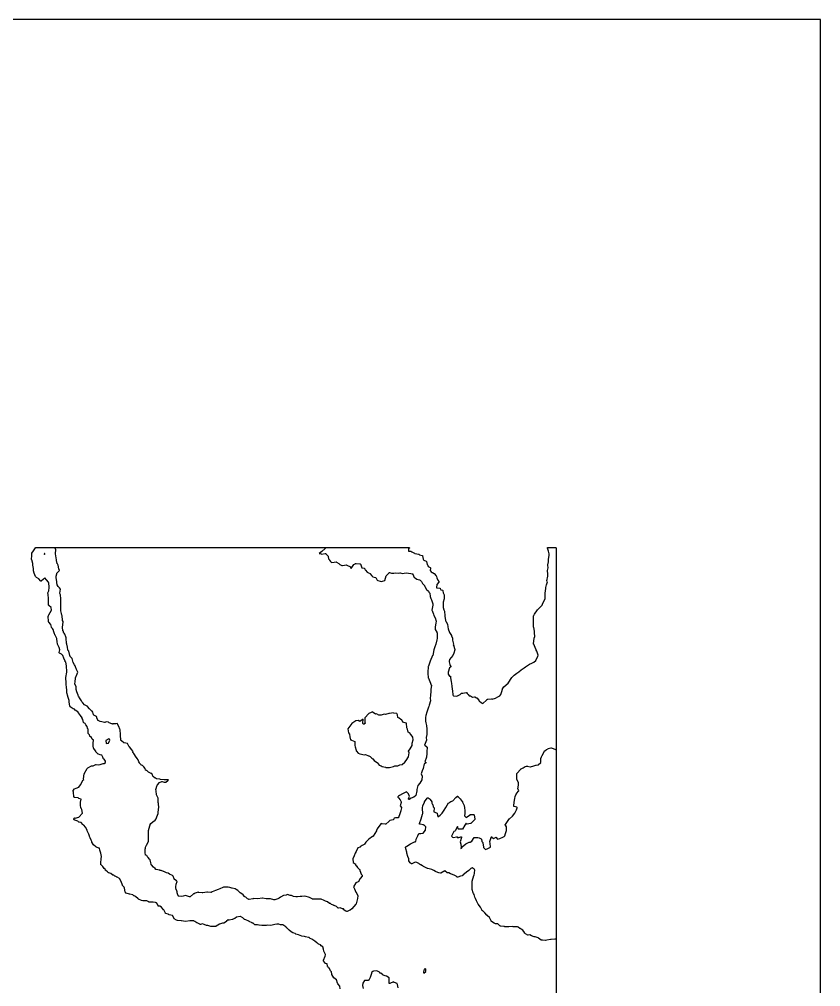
# Model space of a CAD drawing. Header units: millimetres. Extents: x 0 to 600, y 0 to 900.
# Drawn here: x 501.5 to 600, y 781.1 to 900 of the extents above; entities that cross this region are included whole.
import ezdxf

# ---------------------------------------------------------------- set-up
doc = ezdxf.new("R2010")
doc.units = ezdxf.units.MM
for name, color, linetype in [('CORTE', 1, 'Continuous'), ('GRABADO', 5, 'Continuous'), ('HOJA', 8, 'Continuous')]:
    doc.layers.add(name, color=color, linetype=linetype)

msp = doc.modelspace()

# ---------------------------------------------------------------- linework, layer by layer
at = {"layer": 'CORTE'}
for points in [[(540.94, 780.82), (540.9, 781.13), (540.68, 781.38), (540.67, 781.38), (540.66, 781.39), (540.64, 781.47), (540.62, 781.5), (540.61, 781.51), (540.48, 781.93), (540.17, 782.17), (540.16, 782.18), (540.16, 782.18), (540.15, 782.19), (540.15, 782.19), (540.15, 782.19), (539.93, 782.59), (539.92, 782.59), (539.92, 782.61), (539.92, 782.62), (539.87, 782.89), (539.75, 783.04), (539.75, 783.04), (539.74, 783.05), (539.62, 783.31), (539.51, 783.41), (539.51, 783.42), (539.4, 783.57), (539.4, 783.58), (539.39, 783.58), (539.39, 783.59), (539.38, 783.6), (539.38, 783.61), (539.35, 783.9), (539.15, 783.94), (539.14, 783.94), (539.13, 783.94), (539.12, 783.95), (539.12, 783.95), (539.11, 783.96), (538.99, 784.11), (538.99, 784.11), (538.88, 784.27), (538.87, 784.28), (538.87, 784.29), (538.87, 784.3), (538.87, 784.31), (538.87, 784.33), (538.87, 784.33), (538.87, 784.34), (539.09, 784.85), (539.13, 785.01), (539.13, 785.04), (539.09, 785.13), (538.93, 785.45), (538.93, 785.45), (538.93, 785.46), (538.92, 785.47), (538.89, 785.69), (538.82, 785.98), (538.6, 786.1), (538.6, 786.11), (538.59, 786.11), (538.59, 786.12), (538.58, 786.12), (538.5, 786.22), (538.3, 786.33), (538.29, 786.33), (538.15, 786.43), (538.09, 786.47), (538.08, 786.47), (537.82, 786.69), (537.56, 786.85), (537.47, 786.91), (537.26, 787.02), (537.25, 787.02), (537.11, 787.11), (537.06, 787.12), (536.68, 787.21), (536.54, 787.24), (536.23, 787.29), (536.22, 787.29), (536, 787.36), (535.8, 787.45), (535.48, 787.56), (535.47, 787.56), (535.39, 787.61), (535.11, 787.72), (535.11, 787.72), (534.99, 787.78), (534.96, 787.8), (534.95, 787.8), (534.93, 787.81), (534.65, 788.05), (534.41, 788.26), (534.33, 788.33), (534.33, 788.33), (534.33, 788.34), (534.26, 788.43), (534.03, 788.6), (533.91, 788.67), (533.61, 788.67), (533.61, 788.67), (533.59, 788.68), (533.4, 788.77), (533.16, 788.76), (532.9, 788.74), (532.59, 788.66), (532.59, 788.66), (532.38, 788.61), (532.37, 788.61), (532.36, 788.61), (532.03, 788.64), (531.86, 788.59), (531.85, 788.59), (531.84, 788.59), (531.47, 788.6), (531.32, 788.59), (531.32, 788.59), (530.96, 788.64), (530.95, 788.64), (530.79, 788.7), (530.48, 788.68), (530.47, 788.68), (530.46, 788.68), (530.45, 788.69), (530.44, 788.7), (530.43, 788.7), (530.24, 788.88), (530.11, 788.91), (530.11, 788.91), (530.1, 788.92), (530.1, 788.92), (529.77, 789.11), (529.74, 789.12), (529.73, 789.12), (529.71, 789.13), (529.71, 789.13), (529.71, 789.14), (529.71, 789.14), (529.34, 789.29), (529.2, 789.34), (529.2, 789.34), (529.19, 789.35), (529.18, 789.36), (528.99, 789.56), (528.68, 789.72), (528.66, 789.72), (528.21, 789.61), (527.97, 789.47), (527.96, 789.46), (527.69, 789.36), (527.68, 789.36), (527.68, 789.36), (527.29, 789.28), (527.28, 789.28), (527.27, 789.28), (527.17, 789.29), (526.98, 789.12), (526.98, 789.11), (526.65, 788.91), (526.65, 788.91), (526.64, 788.91), (526.63, 788.9), (526.63, 788.9), (526.47, 788.89), (526.12, 788.77), (525.68, 788.51), (525.67, 788.5), (525.66, 788.5), (525.59, 788.48), (525.58, 788.48), (525.57, 788.48), (525.12, 788.49), (525.05, 788.48), (525.04, 788.48), (524.66, 788.6), (524.53, 788.6), (524.52, 788.6), (524.51, 788.6), (524.5, 788.6), (524.21, 788.72), (524, 788.81), (523.75, 788.74), (523.74, 788.74), (523.72, 788.74), (523.71, 788.74), (523.69, 788.75), (523.45, 788.9), (523.33, 788.93), (523.32, 788.93), (523.31, 788.94), (523.31, 788.94), (523.08, 789.11), (522.98, 789.14), (522.98, 789.14), (522.94, 789.16), (522.48, 789.17), (522.44, 789.17), (521.92, 789.1), (521.91, 789.1), (521.91, 789.1), (521.91, 789.1), (521.43, 789.16), (521.43, 789.16), (521.38, 789.17), (520.95, 789.21), (520.94, 789.21), (520.92, 789.22), (520.92, 789.22), (520.83, 789.27), (520.55, 789.44), (520.54, 789.45), (520.53, 789.46), (520.53, 789.47), (520.34, 789.83), (520.32, 789.84), (520.32, 789.84), (519.9, 789.93), (519.89, 789.93), (519.88, 789.94), (519.79, 790), (519.5, 790.09), (519.49, 790.09), (519.48, 790.1), (519.47, 790.11), (519.46, 790.12), (519.45, 790.12), (519.24, 790.52), (519.24, 790.52), (519.23, 790.53), (519.23, 790.53), (518.99, 790.86), (518.76, 790.97), (518.62, 790.98), (518.61, 790.98), (518.59, 790.99), (518.59, 790.99), (518.58, 790.99), (518.57, 791), (518.56, 791.01), (518.56, 791.02), (518.55, 791.03), (518.47, 791.23), (518.36, 791.41), (518.24, 791.45), (517.94, 791.47), (517.94, 791.47), (517.73, 791.49), (517.43, 791.49), (517.42, 791.49), (517.41, 791.5), (517.4, 791.5), (517.18, 791.63), (517.02, 791.63), (516.68, 791.65), (516.68, 791.65), (516.52, 791.68), (516.5, 791.68), (516.13, 791.86), (516.11, 791.87), (516.09, 791.89), (516.09, 791.89), (516.09, 791.9), (515.79, 792.15), (515.6, 792.25), (515.6, 792.26), (515.59, 792.26), (515.45, 792.38), (515.1, 792.45), (515.02, 792.47), (514.63, 792.58), (514.62, 792.58), (514.57, 792.6), (514.56, 792.61), (514.55, 792.62), (514.55, 792.62), (514.54, 792.63), (514.54, 792.64), (514.53, 792.65), (514.52, 792.75), (514.43, 793.2), (514.38, 793.3), (514.19, 793.54), (514.19, 793.54), (514.18, 793.55), (514.01, 794), (513.79, 794.38), (513.51, 794.55), (513.5, 794.55), (513.49, 794.56), (513.45, 794.6), (513.26, 794.66), (513.25, 794.66), (513.23, 794.67), (513.22, 794.68), (513.11, 794.81), (513.03, 794.8), (513.01, 794.8), (513, 794.8), (512.98, 794.81), (512.73, 795.01), (512.48, 795.08), (512.48, 795.08), (512.46, 795.08), (512.46, 795.09), (512.45, 795.09), (512.45, 795.1), (512.33, 795.21), (512.12, 795.36), (512.11, 795.37), (512.11, 795.38), (512.1, 795.38), (512.1, 795.39), (512.04, 795.53), (511.94, 795.6), (511.93, 795.6), (511.92, 795.61), (511.92, 795.62), (511.92, 795.62), (511.76, 795.86), (511.54, 796.07), (511.54, 796.07), (511.53, 796.08), (511.52, 796.09), (511.52, 796.11), (511.51, 796.29), (511.55, 796.82), (511.55, 796.82), (511.59, 797.1), (511.5, 797.49), (511.47, 797.6), (511.38, 797.86), (511.38, 797.86), (511.38, 797.87), (511.36, 798.11), (511.28, 798.13), (510.98, 798.23), (510.97, 798.23), (510.9, 798.28), (510.89, 798.29), (510.63, 798.51), (510.63, 798.51), (510.62, 798.52), (510.62, 798.52), (510.42, 798.86), (510.42, 798.87), (510.4, 798.95), (510.34, 799.08), (510.2, 799.38), (510.11, 799.56), (510.11, 799.57), (510.02, 799.84), (509.84, 800.26), (509.84, 800.27), (509.83, 800.28), (509.82, 800.3), (509.82, 800.31), (509.65, 800.71), (509.41, 800.92), (509.4, 800.93), (509.36, 801), (509.31, 801.04), (509.31, 801.04), (509.08, 801.28), (508.84, 801.31), (508.83, 801.31), (508.81, 801.32), (508.8, 801.32), (508.79, 801.33), (508.67, 801.44), (508.3, 801.56), (508.29, 801.56), (508.26, 801.58), (508.26, 801.58), (508.25, 801.59), (508.23, 801.6), (508.21, 801.65), (508.21, 801.65), (508.21, 801.66), (508.2, 801.67), (508.2, 801.68), (508.2, 801.69), (508.21, 801.7), (508.25, 801.8), (508.26, 801.81), (508.27, 801.82), (508.29, 801.83), (508.31, 801.84), (508.33, 801.84), (508.35, 801.83), (508.36, 801.82), (508.38, 801.81), (508.8, 801.94), (509.25, 802.4), (509.16, 802.87), (509.08, 803.03), (509.08, 803.03), (509.07, 803.04), (509.07, 803.05), (509.02, 803.39), (509.02, 803.4), (509.02, 803.41), (509.03, 803.76), (509.03, 803.77), (509.09, 804.15), (508.82, 804.23), (508.81, 804.23), (508.74, 804.29), (508.3, 804.34), (508.29, 804.35), (508.27, 804.36), (508.25, 804.36), (508.25, 804.37), (508.24, 804.38), (508.23, 804.39), (508.22, 804.42), (508.21, 804.43), (508.21, 804.44), (508.15, 805.01), (508.12, 805.13), (508.12, 805.14), (508.12, 805.16), (508.12, 805.17), (508.12, 805.18), (508.13, 805.19), (508.26, 805.39), (508.26, 805.39), (508.27, 805.4), (508.27, 805.4), (508.29, 805.41), (508.5, 805.49), (508.8, 805.61), (509.03, 805.88), (509.3, 806.44), (509.3, 806.45), (509.31, 806.46), (509.41, 806.56), (509.38, 806.62), (509.38, 806.63), (509.37, 806.64), (509.37, 806.65), (509.45, 807.24), (509.45, 807.25), (509.45, 807.27), (509.82, 807.91), (509.83, 807.91), (509.83, 807.92), (509.9, 807.98), (509.91, 807.99), (509.92, 807.99), (510.38, 808.22), (510.39, 808.23), (510.4, 808.23), (510.57, 808.24), (510.9, 808.39), (510.91, 808.39), (510.92, 808.4), (510.94, 808.4), (511.2, 808.36), (511.44, 808.4), (511.81, 808.5), (511.82, 808.5), (511.94, 808.52), (512.07, 808.65), (512.07, 808.82), (511.92, 809.04), (511.83, 809.11), (511.83, 809.12), (511.82, 809.13), (511.81, 809.14), (511.8, 809.16), (511.8, 809.16), (511.78, 809.29), (511.62, 809.53), (511.45, 809.58), (511.44, 809.58), (511.22, 809.65), (511.22, 809.65), (511.2, 809.66), (511.18, 809.67), (510.92, 809.95), (510.91, 809.96), (510.9, 809.98), (510.9, 809.99), (510.9, 810.01), (510.9, 810.01), (510.9, 810.04), (510.88, 810.06), (510.88, 810.07), (510.65, 810.37), (510.64, 810.38), (510.64, 810.39), (510.63, 810.4), (510.58, 810.7), (510.58, 810.7), (510.58, 811.04), (510.6, 811.37), (510.47, 811.5), (510.46, 811.5), (510.46, 811.51), (510.35, 811.71), (510.2, 811.82), (510.19, 811.83), (510.18, 811.85), (510.18, 811.86), (510.13, 812.06), (509.97, 812.22), (509.97, 812.23), (509.96, 812.24), (509.96, 812.25), (509.95, 812.25), (509.95, 812.25), (509.95, 812.27), (509.95, 812.28), (509.96, 812.76), (509.89, 812.83), (509.89, 812.84), (509.88, 812.85), (509.82, 813.06), (509.69, 813.27), (509.6, 813.43), (509.42, 813.52), (509.41, 813.53), (509.39, 813.54), (509.39, 813.54), (509.39, 813.55), (509.38, 813.56), (509.37, 813.58), (509.29, 813.92), (509.22, 814.04), (509.22, 814.04), (509.21, 814.05), (509.21, 814.06), (509.21, 814.07), (509.21, 814.15), (509, 814.42), (509, 814.43), (508.79, 814.73), (508.75, 814.75), (508.75, 814.75), (508.74, 814.76), (508.73, 814.77), (508.71, 814.83), (508.43, 815.02), (508.43, 815.02), (508.42, 815.03), (508.42, 815.03), (508.27, 815.21), (508.12, 815.26), (508.11, 815.26), (507.76, 815.5), (507.76, 815.5), (507.75, 815.51), (507.74, 815.52), (507.73, 815.53), (507.73, 815.54), (507.72, 815.55), (507.72, 815.56), (507.72, 815.57), (507.62, 816.11), (507.62, 816.12), (507.62, 816.13), (507.63, 816.25), (507.49, 816.63), (507.49, 816.63), (507.42, 816.94), (507.36, 817.14), (507.35, 817.15), (507.34, 817.64), (507.29, 817.75), (507.29, 817.75), (507.29, 817.76), (507.29, 817.77), (507.27, 818.34), (507.26, 818.42), (507.22, 819.04), (507.22, 819.04), (507.22, 819.08), (507.33, 819.74), (507.33, 819.91), (507.31, 820.42), (507.29, 820.54), (507.2, 820.96), (507.16, 821.01), (507.16, 821.01), (507.15, 821.02), (507.15, 821.02), (507.15, 821.04), (507.15, 821.05), (507.15, 821.05), (507.15, 821.11), (506.98, 821.48), (506.97, 821.48), (506.85, 821.78), (506.77, 821.87), (506.77, 821.87), (506.76, 821.87), (506.7, 821.98), (506.44, 822.08), (506.43, 822.09), (506.42, 822.1), (506.41, 822.11), (506.41, 822.12), (506.4, 822.13), (506.4, 822.14), (506.4, 822.15), (506.4, 822.16), (506.46, 822.51), (506.38, 822.78), (506.18, 823.17), (506.18, 823.18), (506.17, 823.19), (506.17, 823.2), (506.17, 823.22), (506.17, 823.22), (506.15, 823.48), (506.1, 823.83), (506.1, 823.84), (506.11, 823.89), (505.93, 824.23), (505.92, 824.24), (505.78, 824.57), (505.78, 824.57), (505.74, 824.72), (505.64, 824.99), (505.56, 825.13), (505.46, 825.24), (505.45, 825.24), (505.44, 825.26), (505.44, 825.27), (505.37, 825.6), (505.12, 825.89), (505.12, 825.9), (505.11, 825.9), (505.1, 825.94), (505.1, 825.94), (505.09, 825.95), (505.09, 825.97), (505.09, 825.98), (505.06, 826.62), (505.06, 826.63), (505.06, 826.64), (505.07, 826.64), (505.09, 826.7), (505.11, 826.79), (505.11, 826.8), (505.46, 827.39), (505.39, 827.7), (505.13, 827.95), (505.12, 827.95), (505.09, 828), (505.09, 828.01), (505.09, 828.01), (505.07, 828.05), (505.07, 828.05), (505.07, 828.06), (505.08, 828.73), (505.08, 828.76), (505.04, 829.35), (505.01, 829.41), (505.01, 829.42), (505, 829.45), (505, 829.46), (505, 829.47), (505, 829.48), (505.11, 829.74), (505.16, 830.15), (505.15, 830.21), (505.11, 830.72), (505.09, 830.79), (505.08, 830.81), (504.82, 831.1), (504.82, 831.1), (504.65, 831.36), (504.48, 831.18), (504.18, 830.95), (504.17, 830.94), (504.16, 830.94), (504.15, 830.93), (504.14, 830.93), (504.13, 830.93), (504.11, 830.94), (504.1, 830.94), (504.09, 830.95), (504.09, 830.95), (504.08, 830.96), (504.08, 830.96), (503.89, 831.22), (503.59, 831.37), (503.58, 831.37), (503.56, 831.39), (503.56, 831.39), (503.55, 831.4), (503.52, 831.46), (503.51, 831.47), (503.51, 831.48), (503.5, 831.52), (503.32, 831.91), (503.32, 831.91), (503.24, 832.21), (503.23, 832.21), (503.23, 832.23), (503.23, 832.51), (503.14, 832.92), (503.14, 832.93), (503.14, 832.94), (503.16, 833.12), (503.02, 833.54), (503, 833.59), (503, 833.59), (503, 833.6), (503, 833.61), (503, 833.62), (503, 833.62), (503.01, 833.64), (503.02, 834.03), (503.02, 834.03), (503.02, 834.04), (503.03, 834.32), (503.03, 834.33), (503.03, 834.34), (503.03, 834.35), (503.04, 834.36), (503.04, 834.36), (503.24, 834.65), (503.49, 835.05), (503.5, 835.06), (503.52, 835.08), (503.52, 835.08), (503.53, 835.09), (503.55, 835.09), (545.57, 835.09), (545.94, 835.09), (546.45, 835.09), (547.08, 835.09), (547.63, 835.09), (548.06, 835.09), (548.6, 835.09), (548.91, 835.09), (549.28, 835.09), (549.36, 835.09), (549.36, 835.09), (549.38, 835.09), (549.4, 835.08), (549.4, 835.08), (549.41, 835.07), (549.42, 835.06), (549.43, 835.05), (549.43, 835.04), (549.44, 835.02), (549.44, 835.01), (549.43, 834.99), (549.43, 834.98), (549.42, 834.97), (549.41, 834.96), (549.4, 834.95), (549.4, 834.95), (549.38, 834.94), (549.36, 834.94), (549.35, 834.94), (549.34, 834.62), (549.63, 834.62), (549.64, 834.62), (549.76, 834.56), (549.76, 834.56), (550.06, 834.39), (550.12, 834.35), (550.14, 834.35), (550.15, 834.35), (550.58, 834.25), (550.59, 834.24), (550.69, 834.18), (551, 834.11), (551.01, 834.11), (551.02, 834.1), (551.04, 834.09), (551.05, 834.07), (551.05, 834.06), (551.05, 834.06), (551.15, 833.65), (551.18, 833.57), (551.23, 833.5), (551.51, 833.38), (551.52, 833.38), (551.53, 833.37), (551.55, 833.35), (551.65, 832.97), (551.71, 832.91), (551.72, 832.9), (551.72, 832.9), (551.72, 832.89), (551.73, 832.88), (551.77, 832.73), (551.99, 832.62), (552, 832.61), (552, 832.6), (552.01, 832.59), (552.02, 832.58), (552.02, 832.57), (552.02, 832.56), (552.02, 832.55), (552.01, 832.26), (552.12, 832.07), (552.26, 832.02), (552.26, 832.02), (552.27, 832.01), (552.48, 831.87), (552.48, 831.86), (552.49, 831.86), (552.74, 831.6), (552.74, 831.59), (552.75, 831.58), (552.75, 831.57), (552.78, 831.5), (552.83, 831.34), (552.94, 831.04), (553.06, 830.9), (553.06, 830.89), (553.07, 830.88), (553.08, 830.86), (553.08, 830.85), (553.08, 830.84), (553.08, 830.83), (553.07, 830.82), (553.07, 830.81), (552.83, 830.51), (552.76, 830.16), (552.77, 830.12), (552.79, 830.1), (553.17, 830.08), (553.18, 830.08), (553.2, 830.07), (553.22, 830.06), (553.23, 830.05), (553.23, 830.04), (553.33, 829.87), (553.51, 829.82), (553.52, 829.81), (553.53, 829.81), (553.54, 829.8), (553.55, 829.79), (553.56, 829.78), (553.56, 829.77), (553.57, 829.76), (553.57, 829.75), (553.58, 829.48), (553.7, 829.26), (553.7, 829.25), (553.7, 829.24), (553.72, 828.77), (553.72, 828.75), (553.58, 828.36), (553.59, 828.07), (553.6, 827.71), (553.66, 827.4), (553.75, 827.26), (553.75, 827.25), (553.76, 827.24), (553.76, 827.23), (553.79, 826.69), (553.81, 826.6), (553.88, 826.13), (553.9, 826.05), (553.9, 826.05), (553.91, 826.01), (554.11, 825.65), (554.11, 825.64), (554.11, 825.63), (554.11, 825.63), (554.19, 825.31), (554.19, 825.31), (554.23, 825.08), (554.39, 824.62), (554.61, 824.24), (554.62, 824.23), (554.73, 823.93), (554.73, 823.92), (554.76, 823.7), (554.85, 823.21), (554.85, 823.21), (554.84, 823.11), (554.91, 822.98), (554.92, 822.97), (554.92, 822.96), (555.01, 822.65), (555.04, 822.53), (555.04, 822.52), (555.04, 822.51), (555.04, 822.5), (554.92, 822.09), (554.79, 821.79), (554.79, 821.79), (554.78, 821.78), (554.39, 821.29), (554.35, 821.11), (554.33, 821.03), (554.4, 820.71), (554.47, 820.57), (554.52, 820.46), (554.53, 820.45), (554.53, 820.44), (554.53, 820.43), (554.53, 820.43), (554.53, 820.42), (554.53, 820.41), (554.52, 820.39), (554.51, 820.38), (554.39, 820.27), (554.2, 819.73), (554.22, 819.52), (554.37, 819.24), (554.42, 819.25), (554.44, 819.25), (554.46, 819.25), (554.48, 819.24), (554.48, 819.23), (554.49, 819.22), (554.5, 819.2), (554.5, 819.18), (554.5, 819.05), (554.58, 818.6), (554.64, 818.36), (554.68, 818.04), (554.68, 818.04), (554.7, 817.66), (554.75, 817.46), (554.76, 817.45), (554.8, 816.97), (554.83, 816.88), (554.88, 816.82), (555.18, 816.79), (555.34, 816.83), (555.68, 817.02), (555.84, 817.16), (555.86, 817.18), (555.88, 817.18), (555.89, 817.18), (556, 817.18), (556.41, 817.25), (556.43, 817.25), (556.44, 817.25), (556.45, 817.25), (556.46, 817.24), (556.46, 817.24), (556.47, 817.23), (556.56, 817.13), (556.68, 817.01), (556.69, 817), (556.81, 816.82), (556.92, 816.85), (556.93, 816.85), (556.95, 816.85), (556.96, 816.85), (556.97, 816.85), (557.21, 816.68), (557.46, 816.71), (557.47, 816.71), (557.48, 816.71), (557.71, 816.61), (557.72, 816.61), (557.73, 816.6), (557.97, 816.31), (557.98, 816.3), (557.98, 816.29), (557.98, 816.28), (557.98, 816.27), (557.99, 816.23), (558.01, 816.22), (558.02, 816.22), (558.03, 816.21), (558.29, 815.98), (558.49, 815.89), (558.93, 816.31), (558.97, 816.36), (558.97, 816.37), (558.98, 816.38), (559, 816.39), (559.06, 816.41), (559.07, 816.41), (559.08, 816.42), (559.55, 816.46), (559.56, 816.46), (559.58, 816.46), (559.59, 816.45), (559.63, 816.43), (560.05, 816.56), (560.33, 816.73), (560.33, 816.73), (560.55, 816.84), (560.7, 817), (560.81, 817.36), (560.88, 817.67), (560.88, 817.68), (560.89, 817.69), (561.06, 817.94), (561.06, 817.95), (561.07, 817.96), (561.58, 818.38), (561.59, 818.39), (561.6, 818.41), (561.6, 818.41), (562.03, 819.08), (562.04, 819.09), (562.11, 819.18), (562.11, 819.18), (562.33, 819.38), (562.33, 819.39), (562.64, 819.62), (562.64, 819.62), (562.89, 819.79), (563.17, 820.05), (563.17, 820.05), (563.55, 820.3), (563.7, 820.4), (563.86, 820.49), (564.22, 820.72), (564.5, 820.86), (564.74, 820.99), (564.97, 821.17), (565.23, 821.71), (565.27, 821.82), (565.27, 821.85), (565.23, 821.97), (565.13, 822.33), (565.02, 822.47), (565.02, 822.48), (564.92, 822.76), (564.73, 823.18), (564.72, 823.19), (564.72, 823.21), (564.72, 823.22), (564.78, 823.92), (564.79, 823.93), (564.87, 824.13), (564.81, 824.59), (564.81, 824.73), (564.73, 825.27), (564.73, 825.28), (564.73, 825.29), (564.72, 825.3), (564.72, 825.99), (564.72, 826.01), (564.72, 826.69), (564.72, 826.69), (564.73, 826.71), (564.73, 826.72), (564.84, 826.89), (565.18, 827.41), (565.19, 827.42), (565.2, 827.43), (565.25, 827.47), (565.36, 827.58), (565.36, 827.58), (565.76, 827.97), (565.82, 828.1), (565.86, 828.24), (565.86, 828.24), (566.13, 828.78), (566.15, 829.3), (566.15, 829.46), (566.2, 830.05), (566.2, 830.16), (566.2, 830.17), (566.28, 830.49), (566.28, 830.5), (566.42, 830.84), (566.37, 830.93), (566.37, 830.93), (566.36, 830.95), (566.36, 830.96), (566.36, 830.97), (566.48, 831.55), (566.46, 831.78), (566.44, 832.24), (566.44, 832.25), (566.52, 832.57), (566.47, 832.91), (566.47, 832.92), (566.47, 832.94), (566.47, 832.94), (566.56, 833.32), (566.56, 833.63), (566.63, 834.11), (566.62, 834.31), (566.53, 834.63), (566.43, 834.99), (566.43, 835), (566.43, 835.02), (566.43, 835.03), (566.43, 835.04), (566.44, 835.05), (566.44, 835.06), (566.45, 835.07), (566.47, 835.08), (566.48, 835.09), (566.49, 835.09), (567.4, 835.09), (567.42, 835.09), (567.44, 835.08), (567.45, 835.06), (567.46, 835.05), (567.47, 835.02), (567.47, 717.38)], [(548.08, 780.95), (547.98, 781.35), (547.96, 781.45), (547.93, 781.47), (547.61, 781.6), (547.6, 781.6), (547.59, 781.61), (547.58, 781.61), (547.51, 781.67), (547.04, 781.48), (547.04, 781.47), (547.02, 781.47), (547, 781.47), (546.99, 781.47), (546.99, 781.47), (546.98, 781.48), (546.97, 781.48), (546.96, 781.49), (546.95, 781.5), (546.95, 781.5), (546.95, 781.51), (546.94, 781.52), (546.94, 781.53), (546.94, 781.54), (546.94, 781.55), (546.96, 782.19), (546.63, 782.39), (546.46, 782.43), (546.21, 782.52), (546.21, 782.52), (546.2, 782.53), (546.19, 782.53), (545.93, 782.74), (545.88, 782.74), (545.87, 782.74), (545.85, 782.75), (545.84, 782.75), (545.83, 782.76), (545.82, 782.77), (545.81, 782.78), (545.77, 782.87), (545.51, 783), (545.51, 783), (545.42, 783.05), (545.03, 782.98), (544.95, 782.97), (544.83, 782.88), (544.75, 782.6), (544.75, 782.6), (544.63, 782.21), (544.63, 782.2), (544.46, 781.89), (544.45, 781.88), (544.44, 781.88), (544.43, 781.87), (544.42, 781.86), (544.42, 781.86), (544.41, 781.86), (544.4, 781.86), (544.16, 781.84), (544.15, 781.84), (543.91, 781.86), (543.71, 781.51), (543.7, 781.22), (543.76, 780.86)]]:
    msp.add_lwpolyline(points, dxfattribs=at)
for points in [[(504.6, 834.2), (504.62, 834.32), (504.62, 834.34), (504.61, 834.36), (504.54, 834.3), (504.59, 834.2), (504.6, 834.2)], [(512.18, 810.99), (512.45, 811.03), (512.64, 811.4), (512.59, 811.52), (512.51, 811.54), (512.12, 811.36), (512.18, 810.99)], [(551.22, 782.74), (551.46, 782.96), (551.46, 783.29), (551.25, 783.24), (551.16, 782.92), (551.18, 782.84), (551.22, 782.74)]]:
    msp.add_lwpolyline(points, close=True, dxfattribs=at)
at = {"layer": 'GRABADO'}
for points in [[(505.89, 835), (505.89, 835.02), (505.9, 835.04), (505.9, 835.04), (505.9, 835.05), (505.91, 835.06), (505.91, 835.07), (505.93, 835.08), (505.95, 835.09), (505.96, 835.09), (539.04, 835.09), (539.05, 835.09), (539.07, 835.08), (539.08, 835.07), (539.09, 835.07), (539.09, 835.06), (539.1, 835.04), (539.1, 835.03), (539.11, 835.02), (539.11, 835.01), (539.1, 835), (539.1, 834.99), (539.1, 834.98), (539.09, 834.97), (539.09, 834.96), (538.7, 834.59), (538.7, 834.59), (538.37, 834.35), (538.58, 834.28), (538.65, 834.26), (539.11, 834.33), (539.12, 834.33), (539.14, 834.33), (539.14, 834.33), (539.16, 834.32), (539.17, 834.31), (539.22, 834.24), (539.45, 834.01), (539.46, 834.01), (539.48, 833.99), (539.48, 833.97), (539.48, 833.96), (539.51, 833.66), (539.63, 833.54), (539.63, 833.53), (539.74, 833.35), (539.88, 833.24), (540.2, 833.27), (540.43, 833.31), (540.44, 833.31), (540.46, 833.3), (540.48, 833.29), (540.77, 833.09), (540.82, 833.06), (540.91, 832.99), (541.15, 832.85), (541.24, 832.86), (541.72, 832.93), (541.73, 832.93), (541.76, 832.92), (541.77, 832.92), (541.77, 832.91), (541.82, 832.85), (542.12, 832.73), (542.14, 832.73), (542.15, 832.71), (542.15, 832.7), (542.3, 832.5), (542.61, 832.97), (542.61, 832.98), (542.63, 832.99), (542.78, 833.08), (542.79, 833.08), (542.81, 833.09), (542.89, 833.1), (542.9, 833.1), (543.35, 833.06), (543.35, 833.06), (543.37, 833.05), (543.38, 833.05), (543.42, 833.03), (543.42, 833.02), (543.46, 832.99), (543.47, 832.98), (543.48, 832.96), (543.61, 832.58), (543.88, 832.54), (543.9, 832.54), (543.92, 832.52), (543.93, 832.51), (543.93, 832.5), (543.94, 832.49), (543.99, 832.34), (544.04, 832.29), (544.25, 832.05), (544.43, 831.95), (544.62, 831.86), (544.62, 831.85), (544.63, 831.85), (544.63, 831.84), (544.84, 831.59), (544.91, 831.51), (544.95, 831.46), (545.28, 831.4), (545.29, 831.4), (545.31, 831.39), (545.32, 831.38), (545.33, 831.37), (545.33, 831.37), (545.33, 831.37), (545.5, 831.07), (545.55, 831.01), (545.85, 830.92), (545.96, 830.89), (545.97, 830.89), (545.97, 830.89), (546.13, 830.92), (546.42, 831.02), (546.57, 831.57), (546.58, 831.58), (546.59, 831.59), (546.95, 831.96), (546.95, 831.97), (546.97, 831.98), (546.99, 831.99), (547.02, 831.99), (547.25, 831.92), (547.52, 831.92), (547.77, 831.95), (547.78, 831.95), (548.05, 831.9), (548.29, 831.95), (548.29, 831.95), (548.31, 831.95), (548.32, 831.95), (548.58, 831.88), (548.79, 831.91), (549.09, 831.94), (549.1, 831.94), (549.32, 831.91), (549.32, 831.91), (549.63, 831.87), (549.8, 831.85), (549.82, 831.85), (549.83, 831.84), (549.85, 831.83), (549.85, 831.83), (549.86, 831.82), (549.86, 831.82), (549.87, 831.81), (549.87, 831.8), (549.94, 831.57), (550.04, 831.38), (550.18, 831.29), (550.37, 831.17), (550.68, 831.08), (550.68, 831.08), (550.79, 831.04), (550.8, 831.03), (550.81, 831.02), (550.93, 830.89), (550.93, 830.89), (551.06, 830.65), (551.24, 830.49), (551.25, 830.48), (551.25, 830.48), (551.25, 830.47), (551.33, 830.29), (551.39, 830.19), (551.56, 829.93), (551.77, 829.74), (551.77, 829.73), (551.78, 829.72), (551.78, 829.72), (551.84, 829.59), (551.92, 829.51), (551.92, 829.5), (551.93, 829.49), (551.94, 829.47), (551.94, 829.47), (551.98, 829.04), (552.09, 828.8), (552.17, 828.62), (552.17, 828.62), (552.31, 828.14), (552.32, 828.1), (552.32, 828.08), (552.32, 828.07), (552.32, 828.06), (552.31, 827.98), (552.2, 827.39), (552.24, 827.32), (552.28, 827.21), (552.28, 827.21), (552.42, 826.87), (552.42, 826.86), (552.47, 826.71), (552.61, 826.42), (552.61, 826.41), (552.72, 826), (552.72, 825.99), (552.72, 825.98), (552.7, 825.81), (552.7, 825.81), (552.62, 825.28), (552.6, 825), (552.82, 824.66), (552.83, 824.64), (552.83, 824.62), (552.83, 824.62), (552.84, 824.6), (552.86, 823.94), (552.86, 823.91), (552.86, 823.9), (552.86, 823.89), (552.83, 823.72), (552.7, 823.19), (552.7, 823.19), (552.58, 822.85), (552.46, 822.49), (552.31, 821.81), (552.31, 821.8), (552.31, 821.79), (552.31, 821.79), (552.3, 821.79), (551.98, 821.1), (551.78, 820.48), (551.78, 820.48), (551.75, 820.43), (551.75, 820.43), (551.76, 820.42), (551.76, 820.41), (551.76, 820.4), (551.7, 819.73), (551.7, 819.63), (551.77, 819.05), (551.77, 819.04), (551.78, 819.03), (551.94, 818.59), (552.05, 818.38), (552.14, 818.17), (552.14, 818.16), (552.15, 818.15), (552.15, 818.13), (552.15, 818.12), (552.07, 817.65), (552.08, 817.35), (552.08, 817.34), (552.06, 816.95), (552.06, 816.94), (551.98, 816.52), (552.06, 816.28), (552.06, 816.27), (552.07, 816.26), (552.06, 816.25), (552.06, 816.24), (551.89, 815.68), (551.82, 815.54), (551.78, 815.45), (551.57, 814.85), (551.46, 814.43), (551.44, 814.18), (551.44, 813.72), (551.46, 813.5), (551.54, 813.18), (551.54, 813.17), (551.54, 813.16), (551.57, 812.79), (551.57, 812.51), (551.6, 812.1), (551.6, 812.09), (551.6, 812.08), (551.51, 811.72), (551.54, 811.4), (551.54, 811.39), (551.53, 811.38), (551.53, 811.38), (551.31, 810.78), (551.33, 810.76), (551.6, 810.55), (551.61, 810.54), (551.61, 810.54), (551.62, 810.53), (551.62, 810.52), (551.62, 810.51), (551.63, 810.5), (551.63, 810.49), (551.58, 810.01), (551.57, 809.72), (551.56, 809.32), (551.56, 809.31), (551.56, 809.31), (551.56, 809.3), (551.56, 809.29), (551.33, 808.72), (551.43, 808.69), (551.45, 808.69), (551.46, 808.68), (551.47, 808.67), (551.48, 808.66), (551.48, 808.64), (551.48, 808.63), (551.48, 808.61), (551.48, 808.59), (551.47, 808.59), (551.47, 808.57), (551.45, 808.56), (551.44, 808.55), (551.25, 808.47), (551.14, 807.91), (551.14, 807.91), (551.03, 807.6), (550.9, 807.23), (551.02, 806.95), (551.02, 806.94), (551.02, 806.92), (551.02, 806.91), (550.99, 806.54), (550.99, 806.53), (550.98, 806.51), (550.73, 806.1), (550.72, 806.1), (550.49, 805.81), (550.35, 805.32), (550.37, 805.16), (550.37, 805.15), (550.37, 805.14), (550.22, 804.57), (550.21, 804.57), (550.21, 804.55), (550.2, 804.54), (550.2, 804.54), (550.19, 804.54), (550, 804.39), (549.99, 804.39), (549.66, 804.25), (549.46, 804.12), (549.45, 804.11), (549.43, 804.11), (549.42, 804.1), (549.4, 804.1), (549.39, 804.11), (549.38, 804.11), (549.37, 804.12), (549.36, 804.13), (549.35, 804.14), (549.34, 804.15), (549.34, 804.17), (549.34, 804.19), (549.34, 804.2), (549.34, 804.2), (549.44, 804.46), (549.32, 804.8), (549.08, 805.05), (548.61, 804.78), (548.22, 804.57), (548.1, 804.49), (548.03, 804.43), (548.04, 804.39), (548.11, 804.29), (548.31, 804.07), (548.32, 804.06), (548.42, 803.79), (548.42, 803.78), (548.42, 803.76), (548.42, 803.75), (548.42, 803.74), (548.3, 803.3), (548.46, 803.13), (548.47, 803.12), (548.48, 803.1), (548.48, 803.09), (548.49, 803.08), (548.49, 803.07), (548.49, 803.06), (548.49, 803.05), (548.49, 803.05), (548.4, 802.73), (548.4, 802.72), (548.29, 802.35), (548.29, 802.35), (548.12, 801.9), (548.12, 801.9), (548.11, 801.88), (548.1, 801.87), (548.09, 801.86), (548.07, 801.86), (548.06, 801.85), (547.73, 801.85), (547.58, 801.79), (547.5, 801.65), (547.5, 801.64), (547.49, 801.62), (547.48, 801.61), (547.46, 801.61), (547.45, 801.6), (547.04, 801.5), (546.9, 801.41), (546.53, 801.07), (546.52, 801.06), (546.51, 801.05), (546.49, 801.05), (546.48, 801.05), (546.09, 801.11), (545.99, 801.14), (545.81, 800.94), (545.5, 800.48), (545.42, 800.27), (545.42, 800.26), (545.41, 800.25), (544.98, 799.57), (544.97, 799.56), (544.96, 799.54), (544.93, 799.53), (544.44, 799.22), (544.09, 798.85), (543.93, 798.59), (543.93, 798.59), (543.92, 798.58), (543.91, 798.57), (543.9, 798.57), (543.63, 798.46), (543.39, 798.26), (543.38, 798.25), (543.38, 798.25), (543.09, 798.14), (542.89, 797.69), (542.89, 797.69), (542.77, 797.48), (542.66, 797.17), (542.66, 797.17), (542.48, 796.8), (542.52, 796.36), (542.79, 796.18), (542.8, 796.18), (542.81, 796.17), (542.81, 796.16), (542.82, 796.16), (542.82, 796.14), (542.83, 796.13), (542.83, 796.05), (542.88, 795.99), (542.89, 795.99), (543.06, 795.72), (543.33, 795.48), (543.34, 795.47), (543.34, 795.46), (543.35, 795.45), (543.35, 795.44), (543.36, 795.36), (543.42, 795.18), (543.51, 794.9), (543.62, 794.79), (543.62, 794.78), (543.63, 794.77), (543.64, 794.76), (543.64, 794.75), (543.64, 794.72), (543.64, 794.71), (543.64, 794.7), (543.63, 794.69), (543.41, 794.4), (543.18, 794), (543.17, 793.99), (543.16, 793.98), (543.15, 793.97), (543.14, 793.97), (542.87, 793.87), (542.57, 793.34), (542.7, 793.12), (542.7, 793.12), (542.88, 792.7), (542.89, 792.7), (542.9, 792.68), (542.9, 792.67), (542.9, 792.67), (543.11, 792.28), (543.11, 792.28), (543.12, 792.26), (543.12, 792.25), (543.12, 792.25), (543.12, 792.24), (543.08, 791.94), (543.08, 791.94), (542.89, 791.28), (542.89, 791.27), (542.87, 791.23), (542.86, 791.22), (542.36, 790.67), (542.35, 790.66), (542.15, 790.5), (542.14, 790.5), (541.81, 790.33), (541.8, 790.32), (541.8, 790.32), (541.79, 790.32), (541.77, 790.32), (541.76, 790.32), (541.75, 790.32), (541.75, 790.32), (541.74, 790.33), (541.65, 790.38), (541.44, 790.5), (541.43, 790.5), (541.42, 790.51), (541.41, 790.53), (541.35, 790.66), (541.27, 790.64), (541.26, 790.63), (541.25, 790.63), (541.24, 790.64), (541.23, 790.64), (540.93, 790.77), (540.75, 790.74), (540.74, 790.73), (540.72, 790.73), (540.71, 790.74), (540.71, 790.74), (540.7, 790.74), (540.69, 790.75), (540.68, 790.75), (540.5, 790.94), (540.18, 791.07), (540.17, 791.07), (540.16, 791.08), (540.12, 791.12), (539.88, 791.19), (539.87, 791.19), (539.86, 791.19), (539.85, 791.2), (539.74, 791.3), (539.68, 791.31), (539.67, 791.31), (539.65, 791.32), (539.64, 791.32), (539.38, 791.52), (539.15, 791.58), (539.14, 791.58), (539.13, 791.59), (538.98, 791.69), (538.62, 791.83), (538.6, 791.84), (538.11, 791.84), (538.08, 791.84), (537.6, 791.85), (537.57, 791.85), (537.56, 791.85), (537.54, 791.85), (537.53, 791.86), (537.53, 791.86), (537.49, 791.89), (537.17, 792.06), (537.05, 792.09), (536.76, 792.17), (536.55, 792.2), (536.24, 792.15), (536.03, 792.15), (535.7, 792.13), (535.69, 792.13), (535.5, 792.14), (535.5, 792.14), (535.2, 792.18), (535.2, 792.18), (535.18, 792.18), (534.96, 792.28), (534.77, 792.31), (534.77, 792.31), (534.46, 792.4), (534.31, 792.35), (534.3, 792.35), (533.96, 792.3), (533.6, 792.08), (533.45, 791.98), (533.45, 791.98), (533.27, 791.89), (533.27, 791.88), (532.92, 791.78), (532.92, 791.78), (532.81, 791.75), (532.8, 791.75), (532.78, 791.75), (532.77, 791.75), (532.38, 791.88), (532.37, 791.88), (532.37, 791.89), (532.36, 791.89), (531.85, 791.89), (531.84, 791.89), (531.84, 791.89), (531.4, 791.98), (531.33, 791.97), (530.82, 791.89), (530.82, 791.89), (530.8, 791.89), (530.8, 791.89), (530.3, 791.91), (530.29, 791.9), (530.21, 791.88), (530.21, 791.88), (529.77, 791.79), (529.76, 791.79), (529.75, 791.79), (529.73, 791.79), (529.72, 791.8), (529.67, 791.83), (529.55, 791.88), (529.55, 791.89), (529.54, 791.89), (529.33, 792.08), (529.2, 792.14), (529.19, 792.14), (529.19, 792.15), (529.18, 792.16), (529.01, 792.37), (528.72, 792.59), (528.72, 792.59), (528.71, 792.6), (528.69, 792.63), (528.67, 792.64), (528.66, 792.64), (528.36, 792.89), (528.14, 793.03), (528.14, 793.04), (528.04, 793.13), (527.66, 793.21), (527.62, 793.21), (527.61, 793.21), (527.38, 793.27), (527.15, 793.31), (527.15, 793.32), (527.13, 793.32), (526.65, 793.31), (526.64, 793.31), (526.63, 793.32), (526.61, 793.32), (526.5, 793.27), (526.13, 793.11), (526.13, 793.11), (525.95, 793.04), (525.6, 792.92), (525.2, 792.74), (525.08, 792.68), (525.07, 792.68), (525.06, 792.67), (525.05, 792.67), (524.62, 792.7), (524.53, 792.71), (524.06, 792.63), (524.05, 792.63), (524.04, 792.63), (524.03, 792.63), (523.99, 792.64), (523.55, 792.67), (523.53, 792.67), (523.52, 792.68), (523.47, 792.71), (523.13, 792.58), (522.99, 792.51), (522.98, 792.5), (522.92, 792.49), (522.48, 792.13), (522.47, 792.13), (522.45, 792.12), (522.44, 792.12), (522.43, 792.12), (522.41, 792.12), (522.15, 792.23), (521.91, 792.29), (521.65, 792.2), (521.64, 792.2), (521.39, 792.17), (521.38, 792.17), (521.1, 792.21), (521.09, 792.21), (521.08, 792.21), (521.07, 792.22), (521.06, 792.22), (521.05, 792.23), (521.04, 792.24), (520.91, 792.62), (520.91, 792.63), (520.9, 792.64), (520.89, 792.76), (520.8, 792.98), (520.79, 792.99), (520.79, 793), (520.75, 793.26), (520.73, 793.3), (520.73, 793.31), (520.72, 793.33), (520.72, 793.35), (520.72, 793.35), (520.79, 793.69), (520.79, 793.69), (520.88, 794.03), (520.87, 794.06), (520.85, 794.06), (520.84, 794.06), (520.83, 794.07), (520.82, 794.07), (520.82, 794.08), (520.55, 794.32), (520.55, 794.32), (520.54, 794.33), (520.53, 794.34), (520.53, 794.35), (520.4, 794.69), (520.36, 794.73), (520.32, 794.74), (520.31, 794.74), (519.97, 794.9), (519.96, 794.91), (519.79, 795.02), (519.59, 795.07), (519.58, 795.07), (519.57, 795.08), (519.57, 795.08), (519.27, 795.26), (519.22, 795.26), (519.21, 795.26), (519.21, 795.26), (518.95, 795.35), (518.78, 795.38), (518.77, 795.38), (518.75, 795.39), (518.74, 795.4), (518.33, 795.47), (518.32, 795.48), (518.31, 795.48), (518.3, 795.49), (518.29, 795.5), (518.2, 795.63), (517.99, 795.78), (517.99, 795.78), (517.98, 795.79), (517.73, 796.06), (517.73, 796.07), (517.72, 796.08), (517.69, 796.12), (517.69, 796.14), (517.66, 796.3), (517.57, 796.67), (517.51, 796.77), (517.32, 796.98), (517.31, 796.98), (517.16, 797.2), (517.03, 797.26), (517.03, 797.26), (517.02, 797.27), (517.01, 797.28), (517, 797.3), (516.99, 797.31), (516.99, 797.32), (516.98, 797.51), (516.98, 798.02), (516.99, 798.02), (517.02, 798.22), (517.02, 798.22), (517.02, 798.23), (517.14, 798.49), (517.39, 798.92), (517.39, 799.24), (517.39, 799.24), (517.39, 799.59), (517.39, 799.94), (517.38, 800.29), (517.38, 800.3), (517.53, 800.84), (517.58, 801), (517.58, 801), (517.58, 801.01), (517.58, 801.02), (517.59, 801.02), (517.67, 801.14), (517.67, 801.14), (517.67, 801.15), (517.92, 801.36), (518.2, 801.54), (518.31, 801.71), (518.4, 801.98), (518.4, 801.98), (518.55, 802.39), (518.62, 802.97), (518.63, 803.07), (518.6, 803.62), (518.57, 803.73), (518.57, 803.74), (518.56, 803.76), (518.57, 804.27), (518.5, 804.42), (518.37, 804.67), (518.37, 804.68), (518.36, 804.69), (518.3, 805.13), (518.3, 805.14), (518.29, 805.31), (518.29, 805.32), (518.46, 805.86), (518.46, 805.87), (518.47, 805.89), (518.72, 806.18), (518.72, 806.19), (518.73, 806.2), (518.74, 806.2), (519.02, 806.29), (519.03, 806.3), (519.07, 806.3), (519.31, 806.22), (519.51, 806.23), (519.76, 806.43), (519.83, 806.52), (519.83, 806.52), (519.81, 806.52), (519.35, 806.53), (519.34, 806.53), (519.3, 806.53), (519.29, 806.53), (518.85, 806.57), (518.84, 806.57), (518.76, 806.59), (518.37, 806.63), (518.35, 806.63), (518.34, 806.63), (518.22, 806.7), (518.21, 806.7), (517.98, 806.87), (517.98, 806.88), (517.96, 806.89), (517.82, 807.2), (517.77, 807.28), (517.71, 807.29), (517.7, 807.3), (517.39, 807.45), (517.39, 807.45), (517.37, 807.46), (517.17, 807.68), (517.07, 807.68), (517.06, 807.69), (517.05, 807.69), (517.04, 807.69), (517.04, 807.7), (517.03, 807.7), (517.02, 807.71), (517.01, 807.72), (517.01, 807.73), (517.01, 807.74), (517.01, 807.75), (516.98, 807.89), (516.79, 808.09), (516.64, 808.26), (516.48, 808.33), (516.48, 808.33), (516.47, 808.34), (516.46, 808.35), (516.26, 808.58), (516.26, 808.58), (516.25, 808.59), (516.2, 808.74), (516.09, 808.99), (516, 809.15), (515.92, 809.27), (515.74, 809.48), (515.73, 809.49), (515.58, 809.74), (515.49, 809.82), (515.49, 809.82), (515.47, 809.84), (515.47, 809.85), (515.46, 809.86), (515.46, 809.87), (515.46, 809.88), (515.47, 809.99), (515.27, 810.25), (515.06, 810.52), (515, 810.58), (515, 810.59), (515, 810.59), (514.99, 810.6), (514.97, 810.67), (514.78, 810.96), (514.57, 811.03), (514.39, 811.07), (514.39, 811.07), (514.36, 811.08), (514.04, 811.32), (514.03, 811.33), (514.01, 811.33), (514.01, 811.34), (514, 811.35), (513.99, 811.36), (513.99, 811.37), (513.99, 811.39), (513.99, 811.39), (513.93, 812), (513.93, 812.01), (513.93, 812.09), (513.89, 812.64), (513.85, 812.76), (513.72, 813.08), (513.52, 813.42), (513.35, 813.41), (513.03, 813.38), (513.02, 813.38), (513.02, 813.37), (512.99, 813.37), (512.97, 813.38), (512.88, 813.41), (512.55, 813.52), (512.55, 813.52), (512.54, 813.53), (512.53, 813.53), (512.47, 813.59), (512.16, 813.63), (512.02, 813.57), (512.01, 813.56), (511.98, 813.56), (511.97, 813.56), (511.96, 813.56), (511.62, 813.65), (511.45, 813.68), (511.43, 813.68), (511.18, 813.8), (511.17, 813.8), (511.16, 813.82), (511.15, 813.83), (511.02, 814.15), (511.02, 814.16), (510.98, 814.29), (510.89, 814.35), (510.65, 814.48), (510.64, 814.48), (510.64, 814.49), (510.63, 814.5), (510.62, 814.51), (510.61, 814.52), (510.52, 814.84), (510.44, 814.94), (510.37, 815), (510.36, 815), (510.13, 815.23), (509.89, 815.52), (509.87, 815.56), (509.85, 815.57), (509.51, 815.74), (509.5, 815.74), (509.5, 815.74), (509.49, 815.75), (509.31, 815.99), (509.21, 816.08), (509.21, 816.08), (509.2, 816.09), (509.12, 816.22), (508.96, 816.45), (508.96, 816.45), (508.78, 816.79), (508.73, 816.86), (508.73, 816.87), (508.71, 816.93), (508.56, 817.34), (508.56, 817.35), (508.48, 817.63), (508.48, 817.64), (508.47, 817.65), (508.47, 817.93), (508.33, 818.32), (508.33, 818.33), (508.33, 818.35), (508.33, 818.36), (508.36, 818.51), (508.4, 819.05), (508.4, 819.06), (508.4, 819.07), (508.61, 819.55), (508.68, 819.73), (508.53, 820.08), (508.42, 820.4), (508.35, 820.52), (508.26, 820.65), (508.26, 820.65), (508.13, 820.92), (508.13, 820.92), (508.12, 820.94), (508.08, 821.1), (507.98, 821.42), (507.74, 821.69), (507.73, 821.7), (507.73, 821.71), (507.7, 821.77), (507.7, 821.78), (507.7, 821.8), (507.59, 822.31), (507.47, 822.47), (507.47, 822.48), (507.46, 822.49), (507.46, 822.5), (507.43, 822.81), (507.32, 823.17), (507.32, 823.18), (507.29, 823.31), (507.29, 823.32), (507.25, 823.89), (507.24, 823.95), (507.2, 824.09), (507.08, 824.4), (506.99, 824.56), (506.98, 824.56), (506.87, 824.81), (506.87, 824.82), (506.86, 824.83), (506.79, 825.28), (506.78, 825.29), (506.79, 825.31), (506.85, 825.53), (506.88, 825.97), (506.8, 826.11), (506.8, 826.13), (506.8, 826.14), (506.75, 826.67), (506.74, 826.75), (506.68, 826.97), (506.61, 827.28), (506.61, 827.28), (506.61, 827.37), (506.61, 827.38), (506.61, 827.99), (506.61, 828.06), (506.61, 828.06), (506.6, 828.66), (506.59, 828.75), (506.59, 828.75), (506.54, 829.26), (506.47, 829.43), (506.46, 829.44), (506.46, 829.45), (506.46, 829.47), (506.55, 829.97), (506.42, 830.1), (506.42, 830.1), (506.28, 830.26), (506.28, 830.26), (506.28, 830.27), (506.16, 830.49), (506.15, 830.5), (506.11, 830.76), (506.11, 830.76), (506.09, 830.84), (506.04, 831.38), (506.03, 831.53), (506.03, 831.54), (506.03, 831.56), (506.16, 831.98), (506.16, 831.99), (506.17, 832), (506.17, 832.01), (506.43, 832.26), (506.35, 832.45), (506.35, 832.46), (506.26, 832.91), (506.23, 832.98), (506.17, 833.06), (506.16, 833.06), (506.16, 833.08), (506.15, 833.09), (506.06, 833.49), (506.05, 833.55), (506.05, 833.55), (505.97, 834.06), (505.93, 834.31), (505.93, 834.32), (505.93, 834.33), (505.98, 834.77), (505.9, 834.99), (505.89, 835)], [(548.54, 808.39), (548.87, 808.68), (549.04, 808.87), (549.34, 809.34), (549.42, 809.84), (549.34, 810.02), (549.56, 810.34), (549.77, 810.73), (549.79, 811.04), (549.91, 811.41), (549.85, 811.77), (549.68, 812.04), (549.6, 812.1), (549.56, 812.19), (549.28, 812.39), (549.21, 812.76), (549.12, 812.89), (549.07, 813.46), (549.06, 813.47), (549.05, 813.48), (548.65, 813.6), (548.52, 813.87), (548.38, 813.91), (548.19, 814.11), (548.02, 814.17), (547.98, 814.52), (547.9, 814.67), (547.51, 814.72), (547.48, 814.73), (547.01, 814.67), (546.92, 814.67), (546.49, 814.55), (546.33, 814.58), (545.97, 814.48), (545.69, 814.46), (545.42, 814.62), (545.26, 814.6), (545.01, 814.81), (544.93, 814.87), (544.92, 814.87), (544.75, 814.8), (544.44, 814.66), (543.96, 814.15), (543.98, 813.56), (544.04, 813.47), (543.89, 813.34), (543.78, 813.37), (543.72, 813.46), (543.75, 813.98), (543.35, 813.7), (543.13, 813.82), (542.85, 813.76), (542.37, 813.43), (542.36, 813.42), (541.87, 812.77), (541.98, 812.3), (542.08, 812.12), (542.13, 811.78), (542.21, 811.45), (542.3, 811.41), (542.34, 811.38), (542.72, 811.22), (542.74, 810.72), (542.78, 810.57), (542.89, 810.15), (542.92, 810.08), (542.94, 810.05), (543.16, 809.77), (543.37, 809.71), (543.57, 809.67), (543.87, 809.59), (544.04, 809.61), (544.41, 809.48), (544.48, 809.47), (544.64, 809.37), (544.81, 809.18), (544.97, 809.11), (545.12, 808.88), (545.4, 808.68), (545.43, 808.64), (545.48, 808.63), (545.74, 808.33), (545.99, 808.23), (546.11, 808.16), (546.52, 808.05), (546.54, 808.03), (546.99, 808.01), (547.51, 808.15), (547.67, 808.22), (548.03, 808.23), (548.29, 808.34), (548.54, 808.39)], [(548.96, 798.21), (548.97, 798.22), (548.97, 798.23), (548.97, 798.24), (548.98, 798.25), (548.98, 798.25), (548.99, 798.26), (549.05, 798.31), (549.06, 798.32), (549.07, 798.33), (549.12, 798.34), (549.58, 798.65), (550.06, 798.9), (550.06, 798.9), (550.08, 798.9), (550.1, 798.9), (550.11, 798.9), (550.14, 798.89), (550.24, 798.95), (550.28, 799.19), (550.28, 799.2), (550.47, 799.62), (550.47, 799.62), (550.6, 799.9), (550.61, 799.9), (550.61, 799.91), (550.62, 799.92), (550.63, 799.92), (550.64, 799.93), (550.66, 799.93), (550.67, 799.93), (550.85, 799.91), (551.15, 799.94), (551.41, 800.32), (551.48, 800.75), (551.26, 800.92), (551.19, 800.94), (551.18, 800.94), (551.17, 800.95), (551.17, 800.96), (551.15, 800.96), (551.15, 800.97), (551.14, 800.98), (550.75, 801.05), (550.75, 801.05), (550.73, 801.05), (550.72, 801.06), (550.71, 801.07), (550.7, 801.08), (550.7, 801.09), (550.7, 801.1), (550.69, 801.11), (550.69, 801.13), (550.88, 801.7), (551.05, 802.3), (551.05, 802.31), (551.09, 802.39), (551.05, 802.98), (551.04, 803.05), (551.04, 803.05), (551.03, 803.06), (551.04, 803.08), (551.04, 803.09), (551.11, 803.3), (551.11, 803.3), (551.3, 803.78), (551.3, 803.79), (551.31, 803.8), (551.65, 804.27), (551.65, 804.27), (551.66, 804.29), (551.68, 804.3), (551.69, 804.3), (551.71, 804.3), (551.72, 804.3), (551.73, 804.3), (551.75, 804.3), (551.75, 804.29), (551.98, 804.13), (551.98, 804.12), (551.99, 804.11), (552, 804.11), (552.2, 803.8), (552.21, 803.79), (552.21, 803.78), (552.21, 803.77), (552.21, 803.77), (552.21, 803.65), (552.3, 803.47), (552.31, 803.46), (552.36, 803.19), (552.44, 803.13), (552.45, 803.13), (552.45, 803.12), (552.46, 803.11), (552.47, 803.1), (552.47, 803.08), (552.48, 803.07), (552.48, 803.06), (552.44, 802.59), (552.78, 802.46), (552.79, 802.46), (552.8, 802.45), (552.82, 802.44), (552.83, 802.43), (552.84, 802.41), (552.84, 802.41), (552.85, 802.4), (552.85, 802.39), (552.94, 801.97), (553.23, 802.16), (553.48, 802.42), (553.74, 802.77), (553.92, 803.1), (554.26, 803.67), (554.27, 803.67), (554.27, 803.68), (554.28, 803.68), (554.29, 803.69), (554.53, 803.83), (554.53, 803.83), (554.8, 803.95), (555.17, 804.32), (555.31, 804.47), (555.31, 804.48), (555.33, 804.49), (555.35, 804.5), (555.36, 804.5), (555.39, 804.5), (555.4, 804.49), (555.41, 804.49), (555.42, 804.48), (555.42, 804.48), (555.7, 804.19), (555.7, 804.19), (555.95, 803.86), (555.97, 803.84), (555.98, 803.83), (555.99, 803.81), (555.99, 803.79), (555.99, 803.79), (555.99, 803.77), (556.17, 803.37), (556.17, 803.36), (556.17, 803.35), (556.22, 803.08), (556.26, 802.76), (556.26, 802.76), (556.25, 802.37), (556.24, 802.07), (556.42, 801.9), (556.58, 802.02), (556.9, 802.22), (556.91, 802.23), (556.93, 802.24), (557.32, 802.26), (557.33, 802.26), (557.35, 802.26), (557.36, 802.25), (557.38, 802.23), (557.39, 802.21), (557.39, 802.2), (557.49, 801.69), (557.49, 801.68), (557.49, 801.66), (557.49, 801.65), (557.47, 801.63), (557.47, 801.63), (556.99, 801.15), (556.99, 801.15), (556.97, 801.14), (556.96, 801.14), (556.53, 801.05), (556.51, 801.05), (556.49, 801.06), (556.47, 801.07), (556.46, 801.08), (556.41, 801.17), (556.25, 800.94), (555.96, 800.46), (555.95, 800.45), (555.94, 800.45), (555.93, 800.44), (555.92, 800.43), (555.9, 800.43), (555.53, 800.43), (555.51, 800.43), (555.49, 800.44), (555.48, 800.45), (555.47, 800.46), (555.46, 800.47), (555.46, 800.48), (555.36, 800.76), (555.08, 800.26), (555.08, 800.25), (555.07, 800.24), (555.07, 800.23), (555.06, 800.23), (555.05, 800.22), (554.9, 800.16), (554.64, 799.6), (554.75, 799.46), (554.85, 799.43), (555.24, 799.51), (555.24, 799.51), (555.26, 799.51), (555.28, 799.51), (555.29, 799.5), (555.3, 799.5), (555.31, 799.49), (555.39, 799.4), (555.75, 799.52), (555.76, 799.52), (555.79, 799.52), (555.81, 799.52), (555.82, 799.51), (555.84, 799.5), (555.85, 799.47), (555.86, 799.46), (555.86, 799.45), (555.86, 799.43), (555.86, 799.43), (555.69, 798.89), (555.75, 798.62), (555.83, 798.22), (555.83, 798.21), (555.83, 798.2), (555.83, 798.19), (555.83, 798.18), (555.78, 798.06), (555.84, 798.11), (555.92, 798.25), (555.92, 798.25), (555.93, 798.26), (556.37, 798.65), (556.38, 798.65), (556.38, 798.66), (556.81, 798.84), (556.82, 798.84), (556.82, 798.84), (556.92, 798.86), (557.12, 798.96), (557.4, 799.41), (557.41, 799.42), (557.42, 799.43), (557.43, 799.44), (557.45, 799.44), (557.83, 799.44), (557.84, 799.44), (558.01, 799.37), (558.25, 799.27), (558.25, 799.27), (558.26, 799.27), (558.26, 799.26), (558.27, 799.25), (558.28, 799.24), (558.28, 799.24), (558.29, 799.23), (558.29, 799.22), (558.33, 798.94), (558.46, 798.82), (558.46, 798.82), (558.47, 798.81), (558.48, 798.79), (558.48, 798.78), (558.54, 798.24), (558.55, 798.23), (558.55, 798.22), (558.57, 798.19), (558.79, 797.95), (559, 798.01), (559.42, 798.25), (559.37, 798.74), (559.32, 798.88), (559.32, 798.9), (559.32, 798.91), (559.32, 798.92), (559.48, 799.44), (559.49, 799.45), (559.5, 799.47), (559.51, 799.48), (559.53, 799.49), (559.54, 799.49), (559.56, 799.49), (559.57, 799.49), (559.58, 799.49), (559.59, 799.48), (559.6, 799.48), (559.79, 799.3), (560.04, 799.44), (560.05, 799.44), (560.06, 799.45), (560.09, 799.45), (560.1, 799.44), (560.11, 799.44), (560.13, 799.43), (560.13, 799.42), (560.28, 799.22), (560.57, 799.29), (560.93, 799.45), (561.08, 799.54), (561.19, 799.64), (561.28, 799.92), (561.38, 800.3), (561.4, 800.74), (561.24, 800.94), (561.24, 800.94), (561.23, 800.95), (561.23, 800.96), (561.23, 800.97), (561.23, 800.98), (561.23, 801.01), (561.24, 801.02), (561.24, 801.02), (561.58, 801.51), (561.73, 801.72), (561.74, 801.73), (561.74, 801.73), (562.11, 802.04), (562.4, 802.41), (562.62, 802.83), (562.69, 803.08), (562.69, 803.13), (562.67, 803.14), (562.34, 803.23), (562.33, 803.23), (562.31, 803.24), (562.3, 803.24), (562.29, 803.25), (562.28, 803.26), (562.28, 803.28), (562.27, 803.29), (562.27, 803.3), (562.32, 803.76), (562.32, 803.77), (562.41, 804.2), (562.46, 804.47), (562.46, 804.48), (562.46, 804.49), (562.62, 804.81), (562.62, 804.82), (562.88, 805.16), (562.8, 805.37), (562.8, 805.37), (562.79, 805.39), (562.85, 805.85), (562.84, 806.13), (562.69, 806.51), (562.66, 806.56), (562.65, 806.58), (562.64, 807.23), (562.64, 807.25), (562.65, 807.27), (562.66, 807.28), (563.16, 807.84), (563.16, 807.85), (563.18, 807.86), (563.42, 807.99), (563.69, 808.14), (563.69, 808.15), (563.87, 808.21), (563.89, 808.22), (563.9, 808.22), (563.92, 808.21), (564.28, 808.1), (564.29, 808.1), (564.32, 808.09), (564.75, 808.22), (565, 808.33), (565.01, 808.33), (565.27, 808.37), (565.61, 808.66), (565.61, 809.14), (565.61, 809.15), (565.61, 809.15), (565.68, 809.34), (565.68, 809.35), (565.76, 809.49), (566.07, 810.05), (566.07, 810.06), (566.08, 810.07), (566.31, 810.25), (566.32, 810.25), (566.52, 810.34), (566.52, 810.35), (566.85, 810.43), (566.86, 810.44), (566.88, 810.44), (567.1, 810.38), (567.11, 810.38), (567.42, 810.25), (567.42, 810.25), (567.44, 810.24), (567.45, 810.23), (567.46, 810.22), (567.46, 810.21), (567.47, 810.19), (567.47, 801.46), (567.47, 801.46), (567.47, 797.96), (567.47, 795.29), (567.47, 792.91), (567.47, 790.95), (567.47, 789.38), (567.47, 788.33), (567.47, 788.33), (567.47, 786.92), (567.32, 786.91), (566.87, 786.87), (566.87, 786.87), (566.86, 786.87), (566.78, 786.89), (566.36, 786.79), (566.17, 786.76), (566.17, 786.76), (566.15, 786.76), (565.82, 786.79), (565.82, 786.79), (565.65, 786.81), (565.64, 786.81), (565.63, 786.82), (565.33, 787.03), (565.33, 787.03), (565.29, 787.07), (565.27, 787.08), (564.9, 787.2), (564.77, 787.23), (564.77, 787.23), (564.46, 787.32), (564.46, 787.33), (564.24, 787.44), (564.04, 787.42), (564.03, 787.42), (564.02, 787.42), (564.01, 787.43), (563.7, 787.59), (563.69, 787.6), (563.68, 787.61), (563.62, 787.67), (563.62, 787.67), (563.61, 787.68), (563.58, 787.75), (563.39, 788.04), (563.18, 788.17), (563.05, 788.23), (563.04, 788.24), (562.8, 788.42), (562.72, 788.45), (562.71, 788.45), (562.7, 788.45), (562.69, 788.45), (562.21, 788.46), (562.2, 788.46), (562.19, 788.46), (562.16, 788.47), (561.67, 788.44), (561.66, 788.44), (561.65, 788.44), (561.63, 788.45), (561.62, 788.46), (561.16, 788.45), (561.15, 788.45), (561.13, 788.46), (561.12, 788.47), (561.09, 788.48), (560.67, 788.51), (560.65, 788.52), (560.64, 788.52), (560.56, 788.58), (560.55, 788.58), (560.33, 788.79), (560.07, 788.81), (560.07, 788.81), (560.05, 788.81), (559.88, 788.89), (559.88, 788.9), (559.52, 789.11), (559.52, 789.12), (559.51, 789.13), (559.51, 789.13), (559.5, 789.14), (559.5, 789.16), (559.48, 789.18), (559.31, 789.58), (559.03, 789.81), (559.03, 789.82), (559.01, 789.85), (559, 789.85), (558.99, 789.86), (558.98, 789.87), (558.71, 790.16), (558.46, 790.4), (558.45, 790.4), (558.41, 790.46), (558.36, 790.51), (558.36, 790.52), (558.17, 790.85), (557.92, 791.21), (557.92, 791.21), (557.92, 791.21), (557.92, 791.22), (557.71, 791.65), (557.56, 791.92), (557.56, 791.92), (557.5, 792.07), (557.5, 792.07), (557.39, 792.4), (557.33, 792.53), (557.28, 792.62), (557.28, 792.62), (557.16, 793.02), (557.16, 793.03), (557.16, 793.04), (557.17, 793.34), (557.17, 793.34), (557.18, 793.77), (557.16, 794.03), (557.16, 794.05), (557.16, 794.06), (557.38, 794.74), (557.38, 794.74), (557.39, 794.75), (557.39, 794.77), (557.39, 794.77), (557.47, 795.42), (557.46, 795.48), (557.41, 795.55), (557.18, 795.69), (556.98, 795.63), (556.77, 795.38), (556.77, 795.37), (556.76, 795.37), (556.46, 795.18), (556.02, 794.78), (556.02, 794.78), (556.01, 794.77), (555.93, 794.72), (555.92, 794.71), (555.73, 794.66), (555.39, 794.53), (555.39, 794.53), (555.38, 794.53), (555.36, 794.53), (555.34, 794.53), (555.33, 794.54), (555.32, 794.55), (555.27, 794.6), (555.18, 794.67), (554.93, 794.81), (554.82, 794.85), (554.52, 794.94), (554.51, 794.94), (554.5, 794.95), (554.3, 795.07), (554.11, 795.09), (554.1, 795.09), (554.09, 795.09), (554.08, 795.1), (553.79, 795.33), (553.32, 795.05), (553.31, 795.05), (553.3, 795.04), (553.29, 795.04), (553.27, 795.04), (553.07, 795.09), (553.06, 795.09), (552.73, 795.22), (552.65, 795.25), (552.64, 795.25), (552.64, 795.25), (552.45, 795.36), (552.28, 795.46), (552.22, 795.47), (552.22, 795.47), (551.86, 795.58), (551.7, 795.61), (551.69, 795.61), (551.68, 795.61), (551.44, 795.73), (551.16, 795.87), (551.15, 795.88), (551.06, 795.93), (550.84, 796.05), (550.83, 796.05), (550.69, 796.14), (550.68, 796.15), (550.68, 796.16), (550.62, 796.22), (550.35, 796.36), (550.15, 796.4), (549.76, 796.2), (549.76, 796.2), (549.75, 796.19), (549.74, 796.19), (549.72, 796.19), (549.71, 796.19), (549.7, 796.2), (549.58, 796.27), (549.58, 796.27), (549.56, 796.29), (549.39, 796.55), (549.38, 796.56), (549.38, 796.57), (549.37, 796.58), (549.37, 796.59), (549.39, 796.8), (549.25, 797.08), (549.25, 797.09), (549.15, 797.5), (549.14, 797.64), (549.02, 798.01), (549, 798.13), (548.98, 798.16), (548.97, 798.17), (548.97, 798.18), (548.97, 798.19), (548.96, 798.2), (548.96, 798.21)]]:
    msp.add_lwpolyline(points, close=True, dxfattribs=at)
at = {"layer": 'HOJA'}
msp.add_lwpolyline([(0, 0), (600, 0), (600, 900), (0, 900)], close=True, dxfattribs=at)

doc.saveas('drawing.dxf')
